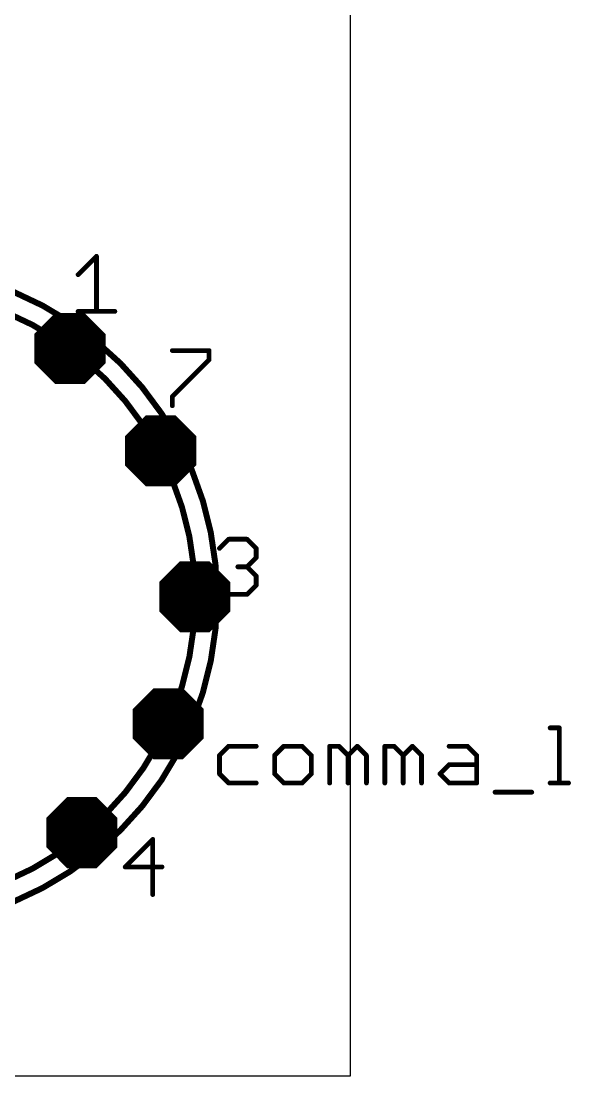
# Model space of a CAD drawing. Extents: x -5 to 105, y 0 to 80.
# Drawn here: x 93.01 to 104.68, y 0 to 22.37 of the extents above; entities that cross this region are included whole.
import ezdxf

# ---------------------------------------------------------------- set-up
doc = ezdxf.new("R2010")
doc.units = 0
for name, color, linetype in [('17', 82, 'CONTINUOUS'), ('20', 7, 'CONTINUOUS'), ('21', 253, 'CONTINUOUS')]:
    doc.layers.add(name, color=color, linetype=linetype)

# ---------------------------------------------------------------- blocks, each defined once
blk = doc.blocks.new('OCTAGONP')
at = {"const_width": 0.5}
blk.add_lwpolyline([(-0.25, -0.1036), (-0.25, 0.1036), (-0.1036, 0.25), (0.1036, 0.25), (0.25, 0.1036), (0.25, -0.1036), (0.1036, -0.25), (-0.1036, -0.25), (-0.25, -0.1036), (-0.25, 0.1036)], dxfattribs=at)

msp = doc.modelspace()

# ---------------------------------------------------------------- linework, layer by layer
at = {"layer": '20'}
for p, q in [((100, 0), (100, 80)), ((0, 0), (100, 0))]:
    msp.add_line(p, q, dxfattribs=at)
at = {"layer": '21'}
for points, const_width in [([(90.17, 3.16, 1), (90.17, 17.16, 1), (90.17, 3.16)], 0.127), ([(94.6359, 17.3801, 1), (94.5851, 17.3801)], 0.0508), ([(94.6285, 17.3621, 1), (94.5925, 17.3981)], 0.0508), ([(94.2028, 17.0083, 1), (94.2388, 16.9723)], 0.0508), ([(90.17, 3.6223, 1), (90.17, 16.6977, 1), (90.17, 3.6223)], 0.127), ([(94.2208, 16.2362, 1), (94.2208, 16.1854)], 0.0508), ([(94.5851, 16.2108, 1), (94.6359, 16.2108)], 0.0508), ([(95.0003, 16.1854, 1), (95.0003, 16.2362)], 0.0508), ([(96.2208, 15.4055, 1), (96.2208, 15.3547)], 0.0508), ([(97.0257, 15.3801, 1), (96.9749, 15.3801)], 0.0508), ([(96.9749, 15.1852, 1), (97.0257, 15.1852)], 0.0508), ([(97.0183, 15.1672, 1), (96.9823, 15.2032)], 0.0508), ([(97.0003, 15.3547, 1), (97.0003, 15.4055)], 0.0508), ([(96.2028, 14.4236, 1), (96.2388, 14.3876)], 0.0508), ([(96.2462, 14.4056, 1), (96.1954, 14.4056)], 0.0508), ([(96.1954, 14.2108, 1), (96.2462, 14.2108)], 0.0508), ([(97.4156, 11.4055, 1), (97.4156, 11.3547)], 0.0508), ([(97.4336, 11.3621, 1), (97.3976, 11.3981)], 0.0508), ([(97.8234, 11.3981, 1), (97.7874, 11.3621)], 0.0508), ([(97.8054, 11.3547, 1), (97.8054, 11.4055)], 0.0508), ([(97.2028, 11.2032, 1), (97.2388, 11.1672)], 0.0508), ([(98.0257, 11.1852, 1), (97.9749, 11.1852)], 0.0508), ([(97.9823, 11.1672, 1), (98.0183, 11.2032)], 0.0508), ([(97.9749, 10.9903, 1), (98.0257, 10.9903)], 0.0508), ([(98.0183, 10.9723, 1), (97.9823, 11.0083)], 0.0508), ([(97.6105, 10.8208, 1), (97.6105, 10.77)], 0.0508), ([(97.8234, 10.8134, 1), (97.7874, 10.7774)], 0.0508), ([(97.7874, 10.8134, 1), (97.8234, 10.7774)], 0.0508), ([(97.8054, 10.77, 1), (97.8054, 10.8208)], 0.0508), ([(98.0257, 10.6005, 1), (97.9749, 10.6005)], 0.0508), ([(97.9823, 10.5825, 1), (98.0183, 10.6185)], 0.0508), ([(97.2388, 10.4236, 1), (97.2028, 10.3876)], 0.0508), ([(97.9749, 10.4056, 1), (98.0257, 10.4056)], 0.0508), ([(98.0183, 10.3876, 1), (97.9823, 10.4236)], 0.0508), ([(97.4156, 10.2362, 1), (97.4156, 10.1854)], 0.0508), ([(97.3976, 10.1928, 1), (97.4336, 10.2288)], 0.0508), ([(97.7874, 10.2288, 1), (97.8234, 10.1928)], 0.0508), ([(97.8054, 10.1854, 1), (97.8054, 10.2362)], 0.0508), ([(104.2366, 7.4055, 1), (104.2366, 7.3547)], 0.0508), ([(104.4568, 7.3801, 1), (104.406, 7.3801)], 0.0508), ([(104.4314, 7.3547, 1), (104.4314, 7.4055)], 0.0508), ([(97.4156, 7.0157, 1), (97.4156, 6.9649)], 0.0508), ([(97.4336, 6.9723, 1), (97.3976, 7.0083)], 0.0508), ([(98.0003, 6.9649, 1), (98.0003, 7.0157)], 0.0508), ([(98.5849, 7.0157, 1), (98.5849, 6.9649)], 0.0508), ([(98.6029, 6.9723, 1), (98.5669, 7.0083)], 0.0508), ([(98.9927, 7.0083, 1), (98.9567, 6.9723)], 0.0508), ([(98.9747, 6.9649, 1), (98.9747, 7.0157)], 0.0508), ([(99.5848, 6.9903, 1), (99.534, 6.9903)], 0.0508), ([(99.5594, 7.0157, 1), (99.5594, 6.9649)], 0.0508), ([(99.7722, 7.0083, 1), (99.7362, 6.9723)], 0.0508), ([(99.7542, 6.9649, 1), (99.7542, 7.0157)], 0.0508), ([(100.162, 7.0083, 1), (100.126, 6.9723)], 0.0508), ([(100.162, 6.9723, 1), (100.126, 7.0083)], 0.0508), ([(100.7541, 6.9903, 1), (100.7033, 6.9903)], 0.0508), ([(100.7287, 7.0157, 1), (100.7287, 6.9649)], 0.0508), ([(100.9415, 7.0083, 1), (100.9055, 6.9723)], 0.0508), ([(100.9235, 6.9649, 1), (100.9235, 7.0157)], 0.0508), ([(101.3313, 7.0083, 1), (101.2953, 6.9723)], 0.0508), ([(101.3313, 6.9723, 1), (101.2953, 7.0083)], 0.0508), ([(102.0928, 7.0157, 1), (102.0928, 6.9649)], 0.0508), ([(102.5006, 7.0083, 1), (102.4646, 6.9723)], 0.0508), ([(102.4826, 6.9649, 1), (102.4826, 7.0157)], 0.0508), ([(97.2028, 6.8134, 1), (97.2388, 6.7774)], 0.0508), ([(97.2462, 6.7954, 1), (97.1954, 6.7954)], 0.0508), ([(98.3721, 6.8134, 1), (98.4081, 6.7774)], 0.0508), ([(98.4155, 6.7954, 1), (98.3647, 6.7954)], 0.0508), ([(99.195, 6.7954, 1), (99.1442, 6.7954)], 0.0508), ([(99.1516, 6.7774, 1), (99.1876, 6.8134)], 0.0508), ([(99.9311, 6.8134, 1), (99.9671, 6.7774)], 0.0508), ([(99.9745, 6.7954, 1), (99.9237, 6.7954)], 0.0508), ([(99.9311, 6.7774, 1), (99.9671, 6.8134)], 0.0508), ([(100.3643, 6.7954, 1), (100.3135, 6.7954)], 0.0508), ([(100.3209, 6.7774, 1), (100.3569, 6.8134)], 0.0508), ([(101.1004, 6.8134, 1), (101.1364, 6.7774)], 0.0508), ([(101.1438, 6.7954, 1), (101.093, 6.7954)], 0.0508), ([(101.1004, 6.7774, 1), (101.1364, 6.8134)], 0.0508), ([(101.5336, 6.7954, 1), (101.4828, 6.7954)], 0.0508), ([(101.4902, 6.7774, 1), (101.5262, 6.8134)], 0.0508), ([(102.7029, 6.7954, 1), (102.6521, 6.7954)], 0.0508), ([(102.6595, 6.7774, 1), (102.6955, 6.8134)], 0.0508), ([(102.0928, 6.6259, 1), (102.0928, 6.5751)], 0.0508), ([(102.1108, 6.5825, 1), (102.0748, 6.6185)], 0.0508), ([(102.6775, 6.5751, 1), (102.6775, 6.6259)], 0.0508), ([(97.2388, 6.4236, 1), (97.2028, 6.3876)], 0.0508), ([(97.1954, 6.4056, 1), (97.2462, 6.4056)], 0.0508), ([(98.4081, 6.4236, 1), (98.3721, 6.3876)], 0.0508), ([(98.3647, 6.4056, 1), (98.4155, 6.4056)], 0.0508), ([(99.1442, 6.4056, 1), (99.195, 6.4056)], 0.0508), ([(99.1876, 6.3876, 1), (99.1516, 6.4236)], 0.0508), ([(101.916, 6.4236, 1), (101.88, 6.3876)], 0.0508), ([(101.88, 6.4236, 1), (101.916, 6.3876)], 0.0508), ([(97.4156, 6.2362, 1), (97.4156, 6.1854)], 0.0508), ([(97.3976, 6.1928, 1), (97.4336, 6.2288)], 0.0508), ([(98.0003, 6.1854, 1), (98.0003, 6.2362)], 0.0508), ([(98.5849, 6.2362, 1), (98.5849, 6.1854)], 0.0508), ([(98.5669, 6.1928, 1), (98.6029, 6.2288)], 0.0508), ([(98.9567, 6.2288, 1), (98.9927, 6.1928)], 0.0508), ([(98.9747, 6.1854, 1), (98.9747, 6.2362)], 0.0508), ([(99.534, 6.2108, 1), (99.5848, 6.2108)], 0.0508), ([(99.9237, 6.2108, 1), (99.9745, 6.2108)], 0.0508), ([(100.3135, 6.2108, 1), (100.3643, 6.2108)], 0.0508), ([(100.7033, 6.2108, 1), (100.7541, 6.2108)], 0.0508), ([(101.093, 6.2108, 1), (101.1438, 6.2108)], 0.0508), ([(101.4828, 6.2108, 1), (101.5336, 6.2108)], 0.0508), ([(102.0928, 6.2362, 1), (102.0928, 6.1854)], 0.0508), ([(102.0748, 6.1928, 1), (102.1108, 6.2288)], 0.0508), ([(102.6521, 6.2108, 1), (102.7029, 6.2108)], 0.0508), ([(102.6775, 6.1854, 1), (102.6775, 6.2362)], 0.0508), ([(103.0673, 6.0414, 1), (103.0673, 5.9906)], 0.0508), ([(103.8468, 5.9906, 1), (103.8468, 6.0414)], 0.0508), ([(104.2366, 6.2362, 1), (104.2366, 6.1854)], 0.0508), ([(104.406, 6.2108, 1), (104.4568, 6.2108)], 0.0508), ([(104.6263, 6.1854, 1), (104.6263, 6.2362)], 0.0508), ([(95.8308, 5.0151, 1), (95.78, 5.0151)], 0.0508), ([(95.8234, 4.9971, 1), (95.7874, 5.0331)], 0.0508), ([(95.2028, 4.4484, 1), (95.2388, 4.4124)], 0.0508), ([(95.2208, 4.4558, 1), (95.2208, 4.405)], 0.0508), ([(96.0003, 4.405, 1), (96.0003, 4.4558)], 0.0508), ([(95.78, 3.8458, 1), (95.8308, 3.8458)], 0.0508)]:
    msp.add_lwpolyline(points, format="xyb", dxfattribs=dict(at, const_width=const_width))
at = {"layer": '21', "const_width": 0.1016}
for points in [[(94.2208, 16.9903), (94.6105, 17.3801)], [(94.6105, 17.3801), (94.6105, 16.2108)], [(94.2208, 16.2108), (95.0003, 16.2108)], [(96.2208, 15.3801), (97.0003, 15.3801)], [(97.0003, 15.1852), (96.2208, 14.4056)], [(97.0003, 15.3801), (97.0003, 15.1852)], [(96.2208, 14.4056), (96.2208, 14.2108)], [(97.2208, 11.1852), (97.4156, 11.3801)], [(97.4156, 11.3801), (97.8054, 11.3801)], [(97.8054, 11.3801), (98.0003, 11.1852)], [(98.0003, 11.1852), (98.0003, 10.9903)], [(98.0003, 10.9903), (97.8054, 10.7954)], [(97.8054, 10.7954), (97.6105, 10.7954)], [(97.8054, 10.7954), (98.0003, 10.6005)], [(98.0003, 10.6005), (98.0003, 10.4056)], [(97.4156, 10.2108), (97.2208, 10.4056)], [(98.0003, 10.4056), (97.8054, 10.2108)], [(97.8054, 10.2108), (97.4156, 10.2108)], [(104.2366, 7.3801), (104.4314, 7.3801)], [(104.4314, 7.3801), (104.4314, 6.2108)], [(97.4156, 6.9903), (97.2208, 6.7954)], [(98.0003, 6.9903), (97.4156, 6.9903)], [(98.5849, 6.9903), (98.3901, 6.7954)], [(98.9747, 6.9903), (98.5849, 6.9903)], [(99.1696, 6.7954), (98.9747, 6.9903)], [(99.5594, 6.2108), (99.5594, 6.9903)], [(99.5594, 6.9903), (99.7542, 6.9903)], [(99.7542, 6.9903), (99.9491, 6.7954)], [(99.9491, 6.7954), (100.144, 6.9903)], [(100.144, 6.9903), (100.3389, 6.7954)], [(100.7287, 6.2108), (100.7287, 6.9903)], [(100.7287, 6.9903), (100.9235, 6.9903)], [(100.9235, 6.9903), (101.1184, 6.7954)], [(101.1184, 6.7954), (101.3133, 6.9903)], [(101.3133, 6.9903), (101.5082, 6.7954)], [(102.0928, 6.9903), (102.4826, 6.9903)], [(102.4826, 6.9903), (102.6775, 6.7954)], [(97.2208, 6.7954), (97.2208, 6.4056)], [(98.3901, 6.7954), (98.3901, 6.4056)], [(99.1696, 6.4056), (99.1696, 6.7954)], [(99.9491, 6.7954), (99.9491, 6.2108)], [(100.3389, 6.7954), (100.3389, 6.2108)], [(101.1184, 6.7954), (101.1184, 6.2108)], [(101.5082, 6.7954), (101.5082, 6.2108)], [(102.6775, 6.7954), (102.6775, 6.2108)], [(101.898, 6.4056), (102.0928, 6.6005)], [(102.0928, 6.6005), (102.6775, 6.6005)], [(97.2208, 6.4056), (97.4156, 6.2108)], [(98.3901, 6.4056), (98.5849, 6.2108)], [(98.9747, 6.2108), (99.1696, 6.4056)], [(102.0928, 6.2108), (101.898, 6.4056)], [(97.4156, 6.2108), (98.0003, 6.2108)], [(98.5849, 6.2108), (98.9747, 6.2108)], [(102.6775, 6.2108), (102.0928, 6.2108)], [(103.0673, 6.016), (103.8468, 6.016)], [(104.2366, 6.2108), (104.6263, 6.2108)], [(95.8054, 5.0151), (95.2208, 4.4304)], [(95.8054, 3.8458), (95.8054, 5.0151)], [(95.2208, 4.4304), (96.0003, 4.4304)]]:
    msp.add_lwpolyline(points, dxfattribs=at)

# ---------------------------------------------------------------- block references
at = {"layer": '17', "xscale": 1.508, "yscale": 1.508}
for p in [(94.0488, 15.4225), (94.0488, 15.4225), (95.9723, 13.2567), (95.9723, 13.2567), (96.6958, 10.16), (96.6958, 10.16), (96.1324, 7.4668), (96.1324, 7.4668), (94.3022, 5.1584), (94.3022, 5.1584)]:
    msp.add_blockref('OCTAGONP', p, dxfattribs=at)

doc.saveas('drawing.dxf')
